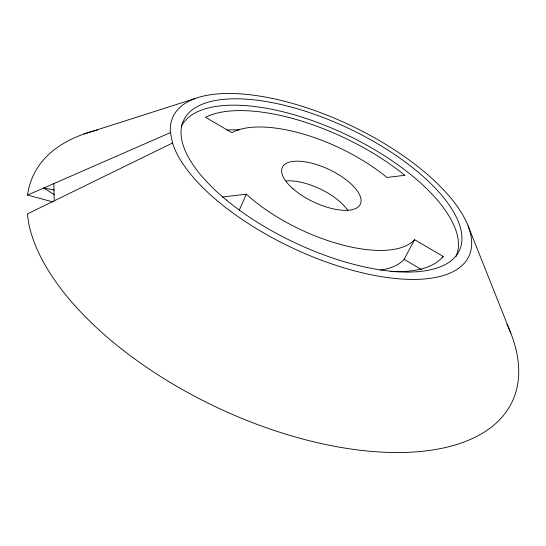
<?xml version="1.0" encoding="UTF-8"?>
<svg xmlns="http://www.w3.org/2000/svg" width="546" height="546" viewBox="0 0 546 546"><rect width="100%" height="100%" fill="white"/><g stroke="black" fill="none" stroke-linecap="round" stroke-linejoin="round"><path stroke-width="0.82" d="M239.346 210.121L246.328 194.178A108.19 45.277 25.3 0 0 414.578 239.667L443.127 256.388L442.328 257.842M380.596 270.038A107.146 46.703 25.3 0 0 404.129 259.336L414.578 239.667M53.037 201.952L27.553 195.093L170.434 132.617A163.554 67.82 25.3 0 1 385.244 144.076A163.554 67.82 25.3 0 1 412.271 279.422A163.554 67.82 25.3 0 1 172.516 143.011L27.3 213.984L28.87 224.147A264.824 131.443 25.3 0 0 326.412 444.676A264.824 131.443 25.3 0 0 506.879 324.058M84.036 133.995L195.577 98.389M222.29 197.045L246.328 194.178M54.354 190.028L43.632 187.967L54.443 194.697M404.129 259.336L421.485 269.594M468.058 225.805L510.844 333.237M170.434 132.617L172.516 143.011M53.836 183.517L54.238 200.935M181.354 126.263A152 63.841 25.3 0 1 345.952 134.487A152 63.841 25.3 0 1 456.053 256.408M27.553 195.093A264.824 131.443 25.3 0 1 97.57 129.982M443.127 256.388A140.998 59.159 25.3 0 1 390.479 271.492M227.129 130.023A139.633 61.016 25.3 0 1 239.298 129.907M286.165 180.903A42.731 18.571 25.3 0 1 347.993 210.688M404.852 175.314L386.902 177.457A108.183 45.284 25.3 0 0 231.832 132.678L205.514 117.26A140.998 59.166 25.3 0 1 404.852 175.314M293.12 188.896A43.141 18.004 25.3 0 0 359.705 205.289A43.141 18.004 25.3 0 0 311.206 163.049A43.141 18.004 25.3 0 0 293.12 188.896M226.297 199.972A152.484 63.172 25.3 0 0 458.558 252.129A152.484 63.172 25.3 0 0 279.607 104.197A152.484 63.172 25.3 0 0 226.297 199.972"/></g></svg>
